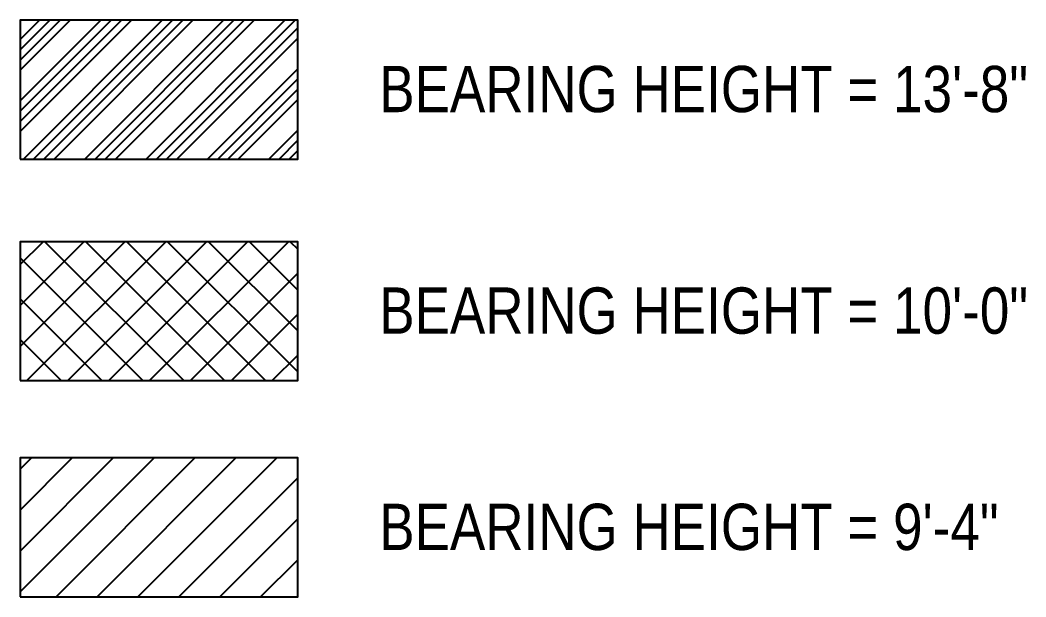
# Model space of a CAD drawing. Header units: inches. Extents: x -1321 to 2514, y -588 to 989.
# Drawn here: x 2426.9 to 2513.8, y 411.2 to 461 of the extents above; entities that cross this region are included whole.
import ezdxf

# ---------------------------------------------------------------- set-up
doc = ezdxf.new("R2010")
doc.units = ezdxf.units.IN
doc.header["$LTSCALE"] = 25
doc.header["$MEASUREMENT"] = 0
doc.layers.add('1WDOOR', color=3, linetype='Continuous')
doc.layers.add('1WINTERIOR', color=4, linetype='Continuous')
doc.styles.add('Dim', font='ARIALN.TTF')

msp = doc.modelspace()

# ---------------------------------------------------------------- hatches: boundary and pattern name
at = {"layer": '1WDOOR'}
h = msp.add_hatch(dxfattribs=at)
h.set_pattern_fill('ANSI34', color=256, scale=5)
h.paths.add_polyline_path([(2426.85056, 449.00676), (2450.85056, 449.00676), (2450.85056, 461.00676), (2426.85056, 461.00676)])
h = msp.add_hatch(dxfattribs=at)
h.set_pattern_fill('ANSI37', color=1, scale=20)
h.paths.add_polyline_path([(2426.85056, 429.86201), (2450.85056, 429.86201), (2450.85056, 441.86201), (2426.85056, 441.86201)])
at = {"layer": '1WINTERIOR'}
h = msp.add_hatch(dxfattribs=at)
h.set_pattern_fill('ANSI31', color=6, scale=20)
h.paths.add_polyline_path([(2426.85056, 411.17325), (2450.85056, 411.17325), (2450.85056, 423.17325), (2426.85056, 423.17325)])

# ---------------------------------------------------------------- linework, layer by layer
at = {"layer": '1WDOOR'}
msp.add_lwpolyline([(2426.85056, 449.00676), (2450.85056, 449.00676), (2450.85056, 461.00676), (2426.85056, 461.00676)], close=True, dxfattribs=at)
at = {"layer": '1WDOOR', "color": 1}
msp.add_lwpolyline([(2426.85056, 429.86201), (2450.85056, 429.86201), (2450.85056, 441.86201), (2426.85056, 441.86201)], close=True, dxfattribs=at)
at = {"layer": '1WDOOR', "color": 6}
msp.add_lwpolyline([(2426.85056, 411.17325), (2450.85056, 411.17325), (2450.85056, 423.17325), (2426.85056, 423.17325)], close=True, dxfattribs=at)

# ---------------------------------------------------------------- texts
at = {"layer": '1WDOOR', "style": 'Dim'}
msp.add_text('BEARING HEIGHT = 13\'-8"', height=4, dxfattribs=at).set_placement((2457.90264, 453.05351))
at = {"layer": '1WDOOR', "color": 1, "style": 'Dim'}
msp.add_text('BEARING HEIGHT = 10\'-0"', height=4, dxfattribs=at).set_placement((2457.90264, 433.90877))
at = {"layer": '1WDOOR', "color": 6, "style": 'Dim'}
msp.add_text('BEARING HEIGHT = 9\'-4"', height=4, dxfattribs=at).set_placement((2457.90264, 415.22))

doc.saveas('drawing.dxf')
